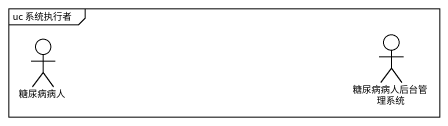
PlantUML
@startuml
mainframe uc 系统执行者
actor 糖尿病病人后台管理系统
actor 糖尿病病人
@enduml
